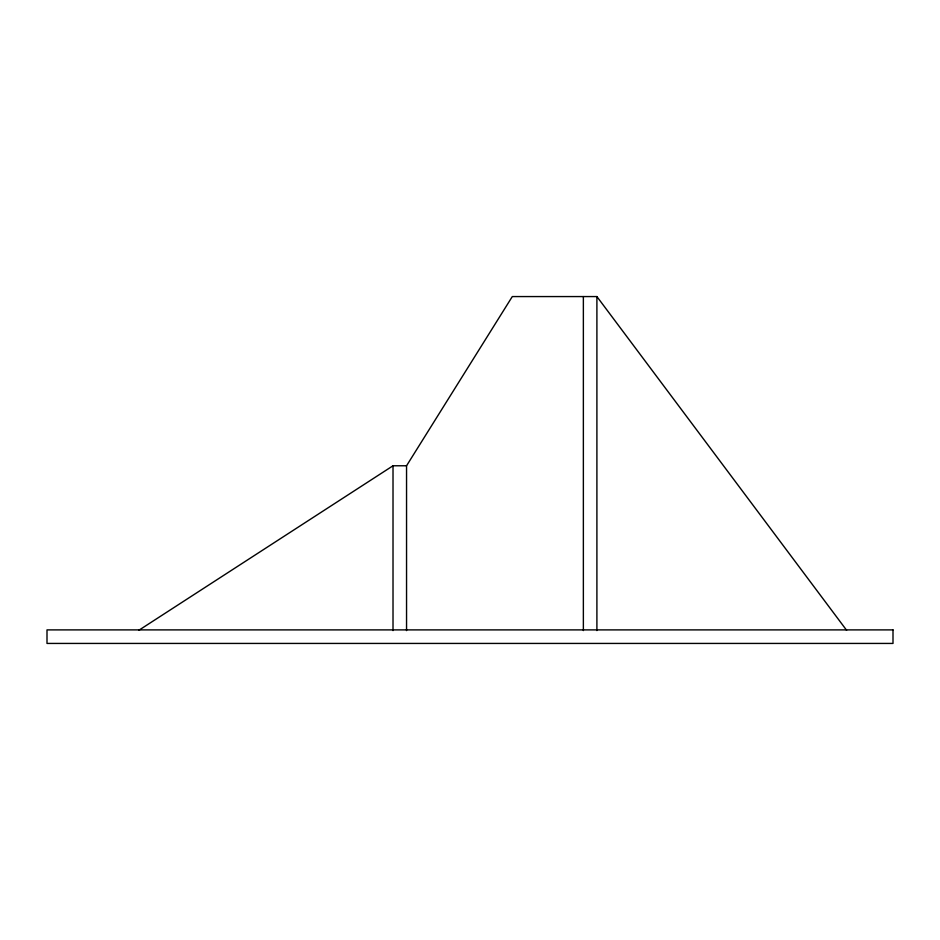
<?xml version="1.0" encoding="UTF-8"?>
<svg xmlns="http://www.w3.org/2000/svg" width="940" height="940" viewBox="0 0 940 940"><rect width="100%" height="100%" fill="white"/><g stroke="black" fill="none" stroke-linecap="round" stroke-linejoin="round"><path stroke-width="1.41" d="M406.55 630.599L406.55 465.77L512.3 296.57L596.9 296.57L846.611 630.27M138.967 630.2L393.014 465.77L406.55 465.77M596.9 296.57L596.9 630.576M583.364 296.57L583.364 630.576M393.014 465.77L393.014 630.599M893 629.894L47 629.894L47 643.43L893 643.43L893 629.894"/></g></svg>
